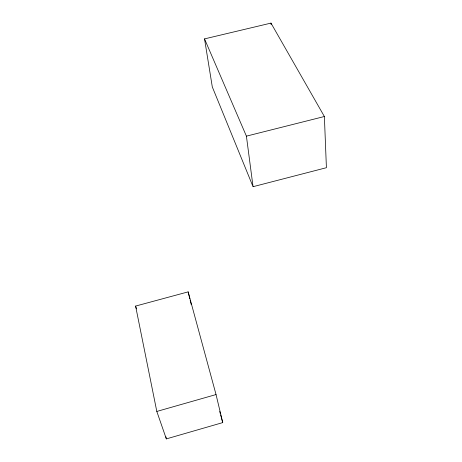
<?xml version="1.0" encoding="UTF-8"?>
<svg xmlns="http://www.w3.org/2000/svg" width="462" height="462" viewBox="0 0 462 462"><rect width="100%" height="100%" fill="white"/><g stroke="black" fill="none" stroke-linecap="round" stroke-linejoin="round"><path stroke-width="0.69" d="M166.343 438.9L222.736 422.603L216.043 394.56L188.144 291.874L135.591 306.081L156.809 411.44L166.343 438.9L165.91 436.792M156.809 411.44L216.043 394.56M253.055 186.688L326.409 167.706L324.382 116.511L270.98 23.1L204.527 38.889L212.306 86.943L253.055 186.688L246.413 136.146L204.527 38.889M246.413 136.146L324.382 116.511M135.591 306.081L136.481 308.83M219.721 411.48L220.287 413.565M220.663 414.957L222.736 422.603M188.144 291.874L189.836 298.827M190.171 300.219L191.187 304.394M270.98 23.1L271.107 24.526"/></g></svg>
